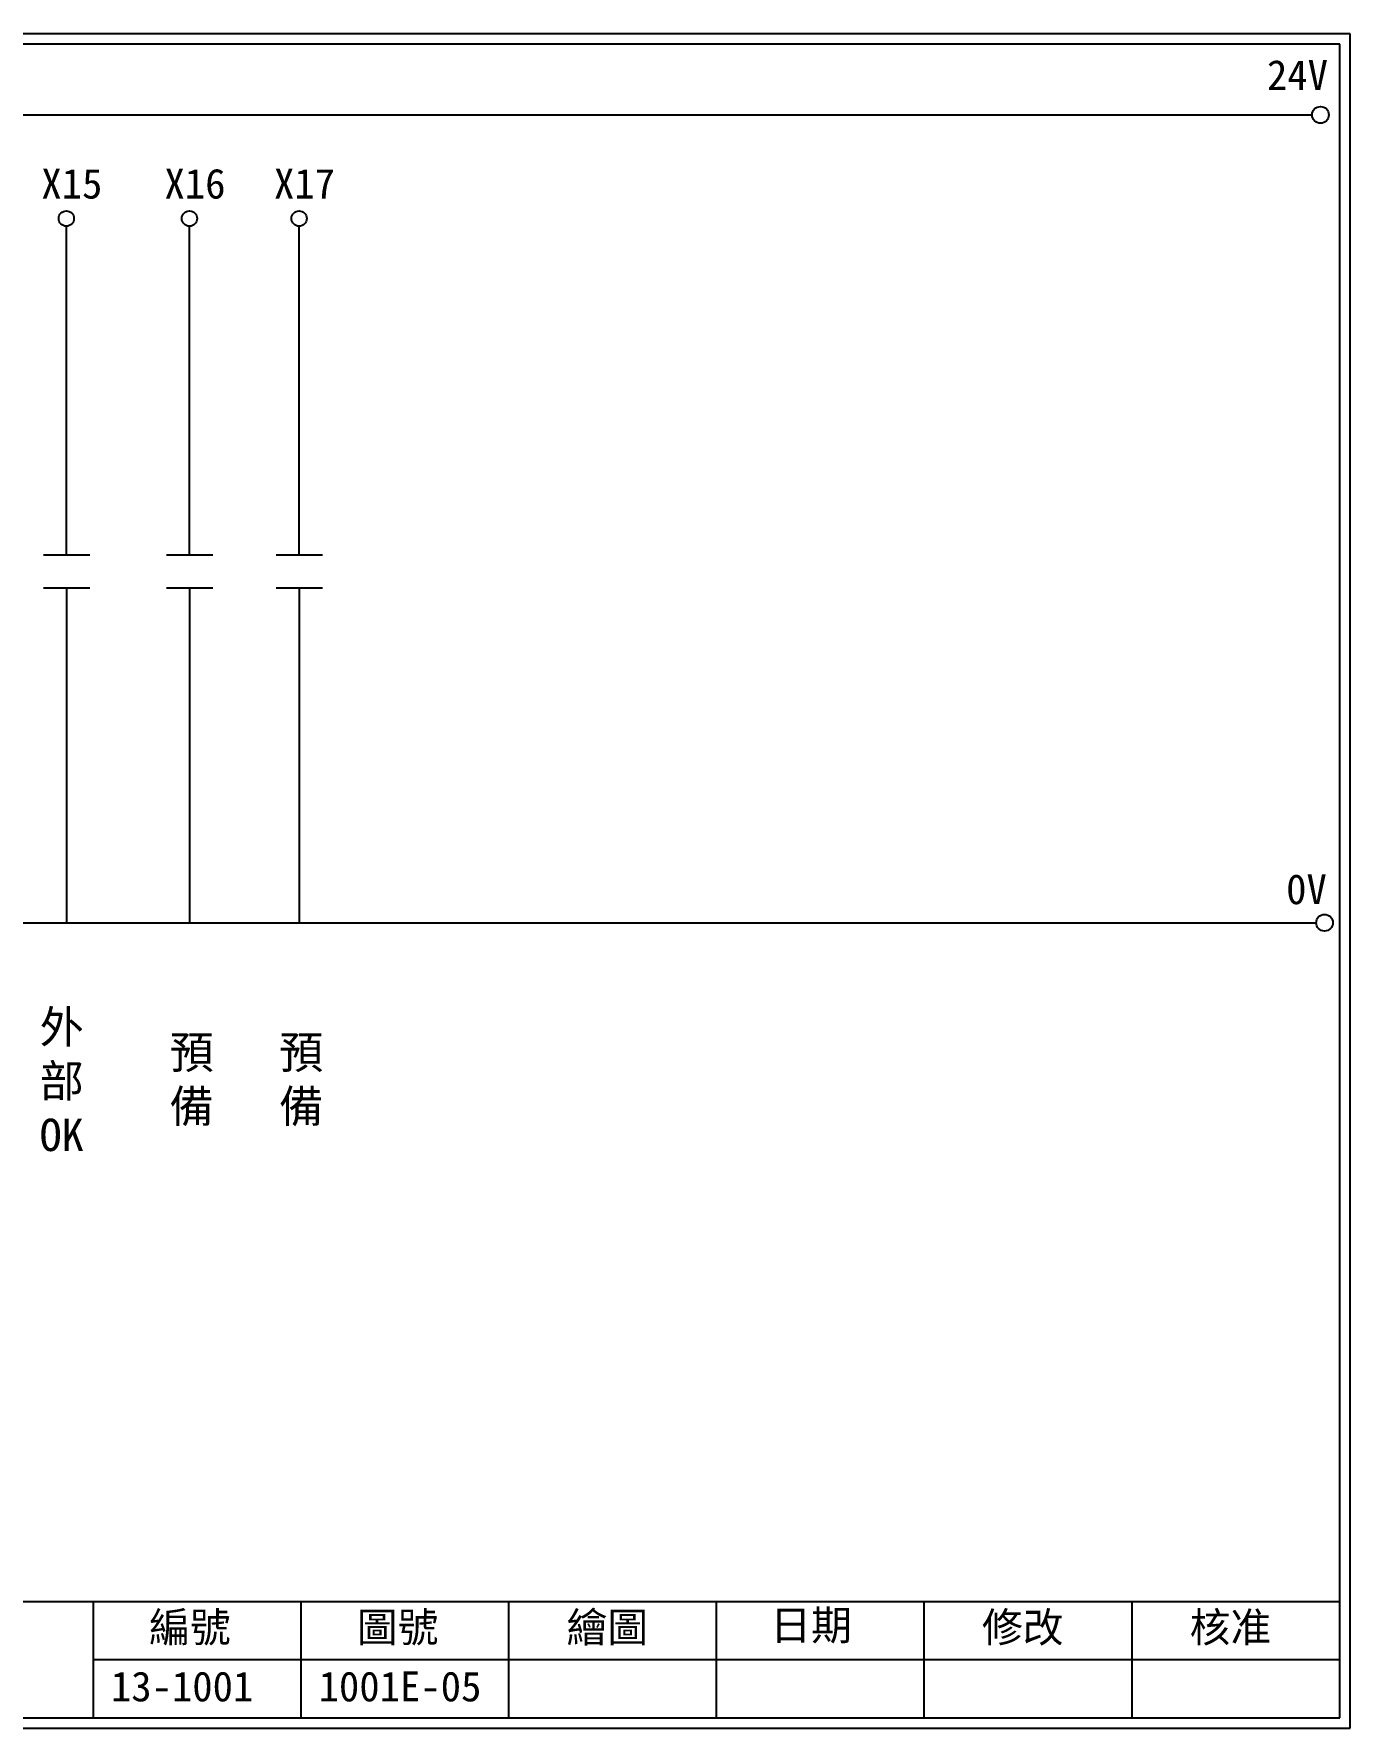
# Model space of a CAD drawing. Extents: x 627 to 914, y 3 to 207.
# Drawn here: x 755.8 to 914.2, y 3 to 207 of the extents above; entities that cross this region are included whole.
import ezdxf

# ---------------------------------------------------------------- set-up
doc = ezdxf.new("R2010")
doc.units = 0
doc.layers.get('0').update_dxf_attribs({"linetype": 'CONTINUOUS'})
doc.layers.add('圖框層', color=7, linetype='CONTINUOUS')
doc.layers.add('標尺寸層', color=3, linetype='CONTINUOUS')
doc.styles.add('CNS', font='romanc.shx', dxfattribs={"bigfont": 'chineset.shx'})
doc.styles.add('STSL', font='KAIU.TTF')

msp = doc.modelspace()

# ---------------------------------------------------------------- linework, layer by layer
for p, q in [((759.73, 144.25), (759.7, 183.82)), ((774.54, 144.25), (774.52, 183.82)), ((787.73, 144.25), (787.71, 183.82)), ((759.7, 140.27), (759.7, 99.86)), ((774.52, 140.27), (774.52, 99.86)), ((787.71, 140.27), (787.71, 99.86))]:
    msp.add_line(p, q)
for centre in [(910.63, 197.22), (911.12, 99.96)]:
    msp.add_circle(centre, 1)
at = {"layer": '圖框層', "color": 7}
for p, q in [((914.2, 206.97), (627.2, 206.97)), ((914.2, 3), (914.2, 206.97)), ((912.95, 205.72), (628.45, 205.72)), ((912.95, 4.25), (912.95, 205.72)), ((628.45, 18.25), (912.95, 18.25)), ((762.95, 4.25), (762.95, 18.25)), ((787.95, 4.25), (787.95, 18.25)), ((812.95, 4.25), (812.95, 18.25)), ((837.95, 4.25), (837.95, 18.25)), ((862.95, 4.25), (862.95, 18.25)), ((887.95, 4.25), (887.95, 18.25)), ((762.95, 11.25), (912.95, 11.25)), ((628.45, 4.25), (912.95, 4.25)), ((627.2, 3), (914.2, 3))]:
    msp.add_line(p, q, dxfattribs=at)
at = {"layer": '標尺寸層', "color": 7}
for p, q in [((632.04, 197.22), (909.63, 197.22)), ((756.94, 144.25), (762.51, 144.25)), ((771.76, 144.25), (777.33, 144.25)), ((784.95, 144.25), (790.51, 144.25)), ((756.94, 140.27), (762.51, 140.27)), ((771.76, 140.27), (777.33, 140.27)), ((784.95, 140.27), (790.51, 140.27)), ((632.25, 99.96), (910.12, 99.96))]:
    msp.add_line(p, q, dxfattribs=at)
for centre in [(759.7, 184.74), (774.52, 184.74), (787.71, 184.74)]:
    msp.add_circle(centre, 0.92, dxfattribs=at)

# ---------------------------------------------------------------- texts
at = {"layer": '圖框層', "color": 4, "style": 'STSL'}
for s, p in [('24V', (904.19, 200.22)), ('X15', (756.69, 187.14)), ('X16', (771.51, 187.14)), ('X17', (784.69, 187.14)), ('0V', (906.5, 102.2)), ('編號', (769.66, 13.34)), ('圖號', (794.66, 13.34)), ('繪圖', (819.89, 13.34)), ('日期', (844.41, 13.59)), ('修改', (869.89, 13.34)), ('核准', (894.89, 13.34)), ('13-1001', (765.06, 6.22)), ('1001E-05', (790.06, 6.22))]:
    msp.add_text(s, height=3.6, dxfattribs=at).set_placement(p)
at = {"layer": '標尺寸層', "color": 7, "char_height": 3.9, "width": 8.6627, "attachment_point": 5, "style": 'CNS'}
for s, insert in [('{\\fDFKai-SB|b0|i0|c136|p65;外部OK}', (759.14, 80.89)), ('{\\fDFKai-SB|b0|i0|c136|p65;預備}', (774.78, 80.89)), ('{\\fDFKai-SB|b0|i0|c136|p65;預備}', (787.97, 80.89))]:
    msp.add_mtext(s, dxfattribs=dict(at, insert=insert))

doc.saveas('drawing.dxf')
